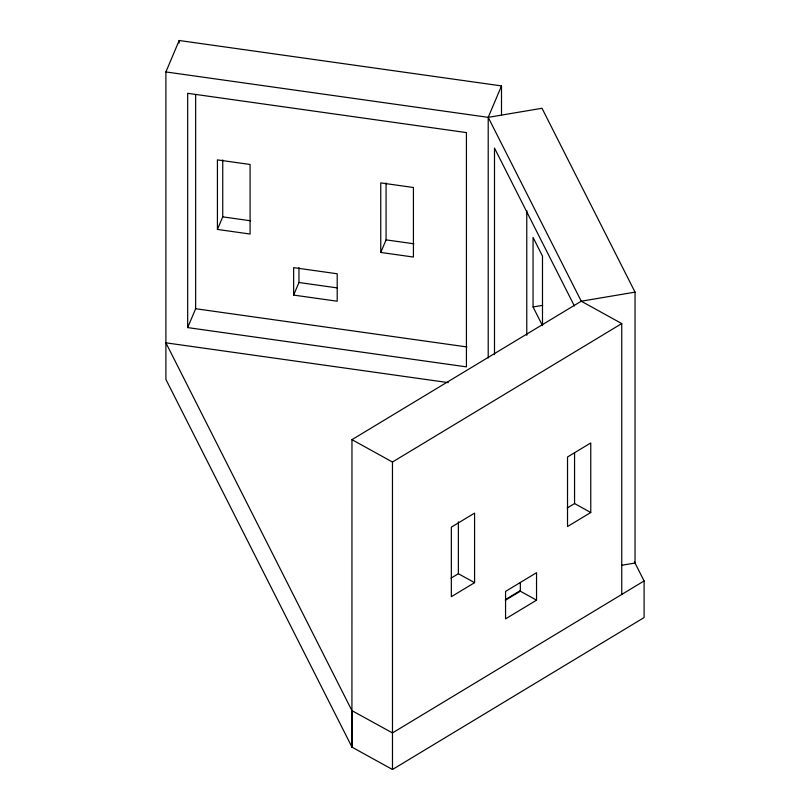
<?xml version="1.0" encoding="UTF-8"?>
<svg xmlns="http://www.w3.org/2000/svg" width="810" height="810" viewBox="0 0 810 810"><rect width="100%" height="100%" fill="white"/><g stroke="black" fill="none" stroke-linecap="round" stroke-linejoin="round"><path stroke-width="1.21" d="M634.412 561.796L644.102 580.952L644.102 617.564L392.485 769.5L352.006 747.164L165.898 379.434L165.898 71.938L179.182 40.5L501.501 85.911L501.501 114.898M217.424 229.432L217.424 159.884L250.087 164.481L250.087 234.039L217.424 229.432L222.74 216.857L222.74 159.955M187.677 327.594L187.677 93.302L466.428 132.587L466.428 366.869L187.677 327.594L195.645 308.731L195.645 94.598M293.645 295.083L293.645 267.634L337.203 273.77L337.203 301.219L293.645 295.083L298.961 282.508L298.961 267.533M380.761 252.447L380.761 182.898L413.424 187.495L413.424 257.053L380.761 252.447L386.076 239.871L386.076 182.969M488.207 358L488.207 117.349L501.501 85.911M448.234 382.614L165.898 342.822L351.925 710.633L351.925 747.235L351.965 439.658L581.246 301.209L635.04 292.137L635.04 563.031L621.584 565.299M392.485 769.5L392.465 462.024L621.746 323.575L581.246 301.209L488.207 117.349L165.898 71.938M450.978 578.188L458.369 573.723L458.369 521.873M567.172 508.022L574.563 503.557L574.563 452.972M474.579 582.663L451.342 596.697L451.342 527.138L474.579 513.115L474.579 582.663L458.369 573.723M590.763 512.507L567.526 526.54L567.526 456.982L590.763 442.949L590.763 512.507L574.563 503.557M505.399 599.602L520.486 590.49M505.379 600.24L520.344 591.209L520.344 582.481M536.544 600.159L505.561 618.87L505.561 591.411L536.544 572.7L536.544 600.159L520.344 591.209M644.102 580.952L392.465 732.918L351.925 710.633M488.207 117.349L542.001 108.277L635.04 292.137M533.061 306.98L542.487 325.61L542.487 256.061L533.061 237.421L533.061 306.98L542.619 305.36M222.74 216.857L250.563 220.786M386.076 239.871L413.9 243.8M298.961 282.508L337.537 287.945M195.645 308.731L466.904 346.953M351.965 439.658L392.465 462.024M574.381 305.967L494.495 148.078L494.495 354.648M621.746 323.575L621.746 594.469M526.773 210.651L526.773 335.35M179.182 40.5L179.182 43.021"/></g></svg>
